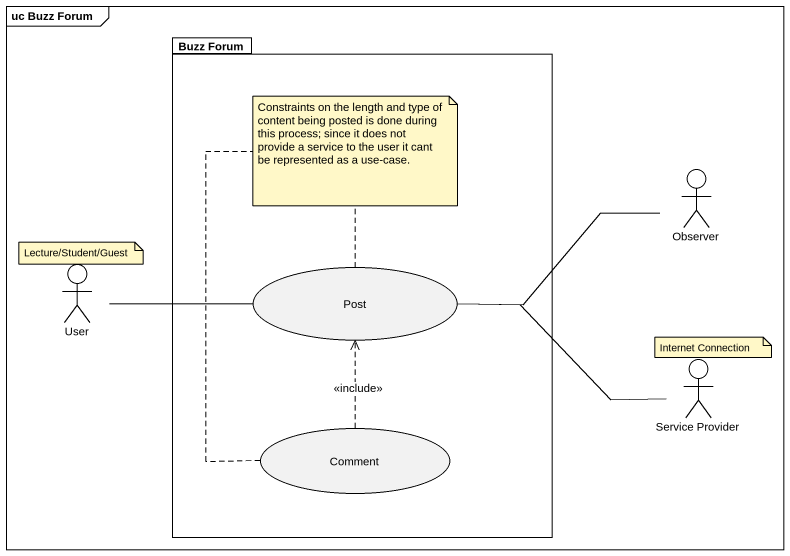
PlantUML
@startuml
mainframe uc Buzz Forum
package "Buzz Forum" as Buzz_Forum {
  usecase Post
  usecase Comment
}
actor Observer
actor User
actor "Service Provider" as Service_Provider
Post -right- Observer
Post -left- User
Post -right- Service_Provider
Comment .up.> Post : <<include>>
note as N1
  Constraints on the length and type of content being posted is done during this process; since it does not provide a service to the user it cant be represented as a use-case.
end note
N1 .. Post
N1 .. Comment
note as N2
  Lecture/Student/Guest
end note
note as N3
  Internet Connection
end note
@enduml
